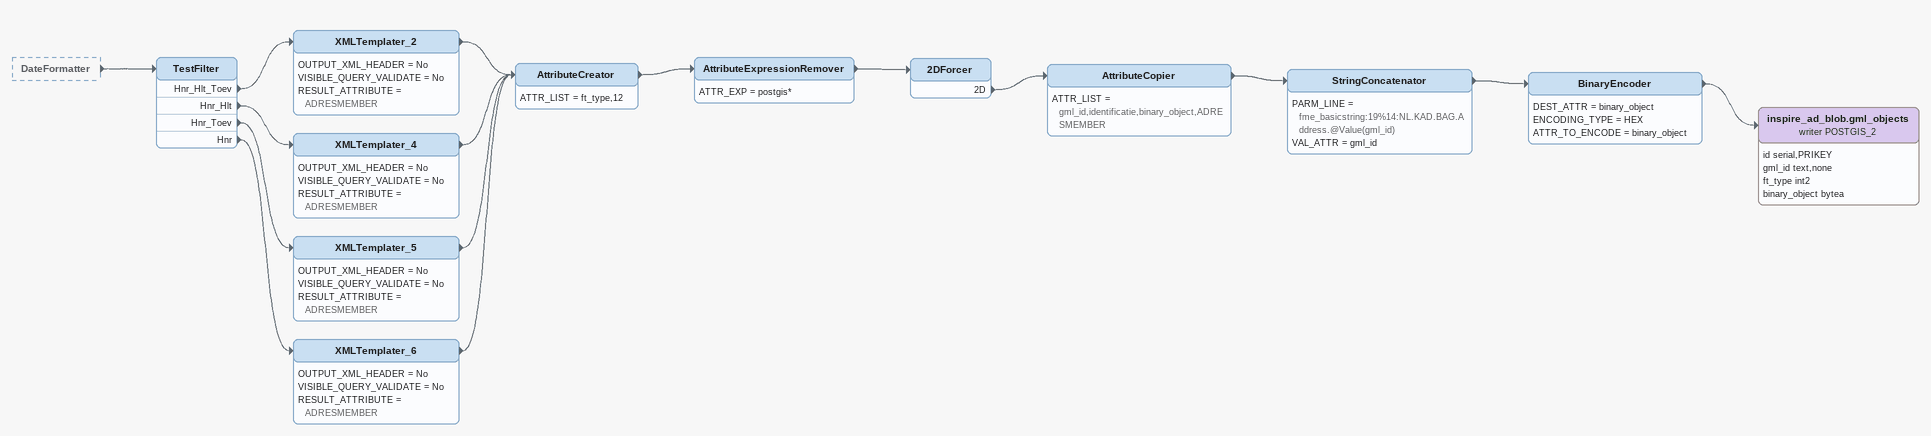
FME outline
DateFormatter [outside]
    -> TestFilter
TestFilter
    Hnr_Hlt_Toev -> XMLTemplater_2
    Hnr_Hlt -> XMLTemplater_4
    Hnr_Toev -> XMLTemplater_5
    Hnr -> XMLTemplater_6
XMLTemplater_2
    OUTPUT_XML_HEADER = No
    VISIBLE_QUERY_VALIDATE = No
    RESULT_ATTRIBUTE = ADRESMEMBER
    -> AttributeCreator
XMLTemplater_4
    OUTPUT_XML_HEADER = No
    VISIBLE_QUERY_VALIDATE = No
    RESULT_ATTRIBUTE = ADRESMEMBER
    -> AttributeCreator
XMLTemplater_5
    OUTPUT_XML_HEADER = No
    VISIBLE_QUERY_VALIDATE = No
    RESULT_ATTRIBUTE = ADRESMEMBER
    -> AttributeCreator
XMLTemplater_6
    OUTPUT_XML_HEADER = No
    VISIBLE_QUERY_VALIDATE = No
    RESULT_ATTRIBUTE = ADRESMEMBER
    -> AttributeCreator
AttributeCreator
    ATTR_LIST = ft_type,12
    -> AttributeExpressionRemover
AttributeExpressionRemover
    ATTR_EXP = postgis*
    -> 2DForcer
2DForcer
    2D -> AttributeCopier
AttributeCopier
    ATTR_LIST = gml_id,identificatie,binary_object,ADRESMEMBER
    -> StringConcatenator
StringConcatenator
    PARM_LINE = fme_basicstring:19%14:NL.KAD.BAG.Address.@Value(gml_id)
    VAL_ATTR = gml_id
    -> BinaryEncoder
BinaryEncoder
    DEST_ATTR = binary_object
    ENCODING_TYPE = HEX
    ATTR_TO_ENCODE = binary_object
    -> inspire_ad_blob.gml_objects (writer POSTGIS_2)
inspire_ad_blob.gml_objects (writer POSTGIS_2)
    attributes: id serial,PRIKEY, gml_id text,none, ft_type int2, binary_object bytea
